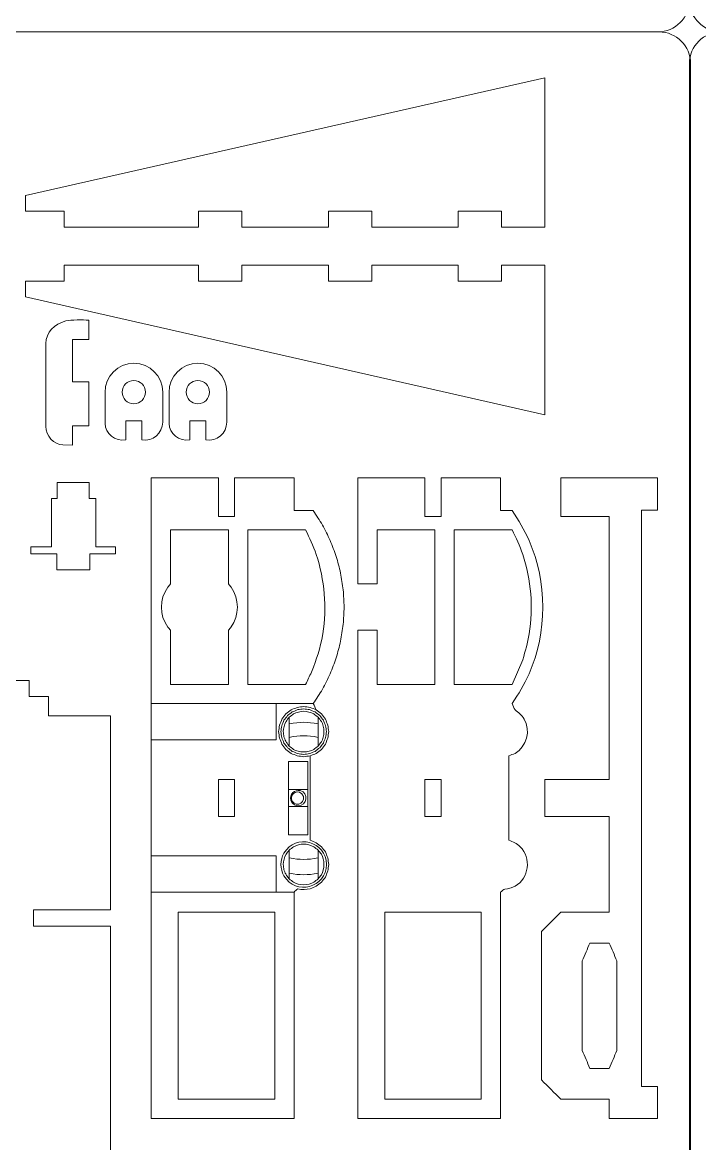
# Model space of a CAD drawing. Header units: centimetres. Extents: x -10 to 98, y 3 to 108.
# Drawn here: x 11.6 to 24.38, y 34.6 to 55.74 of the extents above; entities that cross this region are included whole.
import ezdxf

# ---------------------------------------------------------------- set-up
doc = ezdxf.new("R2010")
doc.units = ezdxf.units.CM
doc.header["$MEASUREMENT"] = 0
doc.layers.add('Camada 1', color=7, linetype='Continuous')

msp = doc.modelspace()

# ---------------------------------------------------------------- linework, layer by layer
at = {"layer": 'Camada 1', "color": 5, "lineweight": 9}
for points in [[(23.59712, 55.55719), (23.92438, 55.55719), (24.19213, 55.82494), (24.19213, 56.15219)], [(24.19213, 56.15219), (24.19213, 55.82494), (24.45988, 55.55719), (24.78712, 55.55719)], [(23.59712, 55.55719), (23.59712, 55.55719), (-9.72288, 55.55719), (-9.72288, 55.55719)], [(-9.70235, 55.55719), (-9.70235, 55.55719), (23.61764, 55.55719), (23.61764, 55.55719)], [(24.21265, 54.96219), (24.21265, 55.28944), (23.9449, 55.55719), (23.61764, 55.55719)], [(24.78712, 55.55719), (24.45988, 55.55719), (24.19213, 55.28944), (24.19213, 54.96219)], [(24.19213, 3.79219), (24.19213, 3.79219), (24.19213, 54.96219), (24.19213, 54.96219)], [(24.21265, 54.96219), (24.21265, 54.96219), (24.21265, 3.79219), (24.21265, 3.79219)]]:
    msp.add_open_spline(points, degree=3, dxfattribs=at)
at = {"layer": 'Camada 1', "color": 3, "lineweight": 9}
for points in [[(21.46118, 54.69331), (21.46118, 54.69331), (11.66305, 52.47164), (11.66305, 52.47164)], [(21.46118, 51.87337), (21.46118, 51.87337), (21.46118, 54.69331), (21.46118, 54.69331)], [(11.66305, 52.47164), (11.66305, 52.47164), (11.66305, 52.17679), (11.66305, 52.17679)], [(11.66305, 52.17679), (11.66305, 52.17679), (12.39175, 52.17627), (12.39175, 52.17627)], [(12.39175, 52.17627), (12.39175, 52.17627), (12.39175, 51.87284), (12.39175, 51.87284)], [(14.92909, 51.87337), (14.92909, 51.87337), (14.92909, 52.17679), (14.92909, 52.17679)], [(14.92909, 52.17679), (14.92909, 52.17679), (15.74562, 52.17679), (15.74562, 52.17679)], [(15.74562, 52.17679), (15.74562, 52.17679), (15.74562, 51.87337), (15.74562, 51.87337)], [(17.37862, 51.87337), (17.37862, 51.87337), (17.37862, 52.17679), (17.37862, 52.17679)], [(17.37862, 52.17679), (17.37862, 52.17679), (18.19513, 52.17679), (18.19513, 52.17679)], [(18.19513, 52.17679), (18.19513, 52.17679), (18.19513, 51.87337), (18.19513, 51.87337)], [(19.82815, 51.87337), (19.82815, 51.87337), (19.82815, 52.17679), (19.82815, 52.17679)], [(19.82815, 52.17679), (19.82815, 52.17679), (20.64466, 52.17679), (20.64466, 52.17679)], [(20.64466, 52.17679), (20.64466, 52.17679), (20.64466, 51.87337), (20.64466, 51.87337)], [(12.39175, 51.87284), (12.39175, 51.87284), (12.47956, 51.87337), (12.47956, 51.87337)], [(12.47956, 51.87337), (12.47956, 51.87337), (14.92909, 51.87337), (14.92909, 51.87337)], [(15.74562, 51.87337), (15.74562, 51.87337), (17.37862, 51.87337), (17.37862, 51.87337)], [(18.19513, 51.87337), (18.19513, 51.87337), (19.82815, 51.87337), (19.82815, 51.87337)], [(20.64466, 51.87337), (20.64466, 51.87337), (21.46118, 51.87337), (21.46118, 51.87337)], [(12.39175, 50.85646), (12.39175, 50.85646), (12.39175, 51.15989), (12.39175, 51.15989)], [(12.39175, 51.15989), (12.39175, 51.15989), (12.47956, 51.15937), (12.47956, 51.15937)], [(12.47956, 51.15937), (12.47956, 51.15937), (14.92909, 51.15937), (14.92909, 51.15937)], [(14.92909, 51.15937), (14.92909, 51.15937), (14.92909, 50.85594), (14.92909, 50.85594)], [(15.74562, 50.85594), (15.74562, 50.85594), (15.74562, 51.15937), (15.74562, 51.15937)], [(15.74562, 51.15937), (15.74562, 51.15937), (17.37862, 51.15937), (17.37862, 51.15937)], [(17.37862, 51.15937), (17.37862, 51.15937), (17.37862, 50.85594), (17.37862, 50.85594)], [(18.19513, 50.85594), (18.19513, 50.85594), (18.19513, 51.15937), (18.19513, 51.15937)], [(18.19513, 51.15937), (18.19513, 51.15937), (19.82815, 51.15937), (19.82815, 51.15937)], [(19.82815, 51.15937), (19.82815, 51.15937), (19.82815, 50.85594), (19.82815, 50.85594)], [(20.64466, 50.85594), (20.64466, 50.85594), (20.64466, 51.15937), (20.64466, 51.15937)], [(20.64466, 51.15937), (20.64466, 51.15937), (21.46118, 51.15937), (21.46118, 51.15937)], [(21.46118, 51.15937), (21.46118, 51.15937), (21.46118, 48.33942), (21.46118, 48.33942)], [(11.66305, 50.85594), (11.66305, 50.85594), (12.39175, 50.85646), (12.39175, 50.85646)], [(11.66305, 50.56109), (11.66305, 50.56109), (11.66305, 50.85594), (11.66305, 50.85594)], [(14.92909, 50.85594), (14.92909, 50.85594), (15.74562, 50.85594), (15.74562, 50.85594)], [(17.37862, 50.85594), (17.37862, 50.85594), (18.19513, 50.85594), (18.19513, 50.85594)], [(19.82815, 50.85594), (19.82815, 50.85594), (20.64466, 50.85594), (20.64466, 50.85594)], [(21.46118, 48.33942), (21.46118, 48.33942), (11.66305, 50.56109), (11.66305, 50.56109)], [(12.42013, 50.10613), (12.20732, 50.04913), (12.04664, 49.89173), (12.04667, 49.68029)], [(12.85549, 50.12351), (12.74586, 50.12351), (12.52405, 50.13398), (12.42013, 50.10613)], [(12.85549, 49.7594), (12.85549, 49.7594), (12.85549, 50.12351), (12.85549, 50.12351)], [(12.04667, 49.68029), (12.04667, 49.68029), (12.04693, 48.1181), (12.04693, 48.1181)], [(12.55206, 48.95837), (12.55206, 48.95837), (12.55206, 49.7594), (12.55206, 49.7594)], [(12.55206, 49.7594), (12.55206, 49.7594), (12.85549, 49.7594), (12.85549, 49.7594)], [(13.70772, 49.30945), (13.40462, 49.30945), (13.15983, 49.06231), (13.16312, 48.75821)], [(14.25235, 48.76486), (14.25235, 49.06562), (14.00851, 49.30945), (13.70772, 49.30945)], [(14.91599, 49.30945), (14.61288, 49.30945), (14.3681, 49.06231), (14.37138, 48.75821)], [(15.46062, 48.76486), (15.46062, 49.06562), (15.21677, 49.30945), (14.91599, 49.30945)], [(12.85549, 48.95837), (12.85549, 48.95837), (12.55206, 48.95837), (12.55206, 48.95837)], [(12.85549, 48.12821), (12.85549, 48.12821), (12.85549, 48.95837), (12.85549, 48.95837)], [(13.16312, 48.75821), (13.16312, 48.75821), (13.16393, 48.17065), (13.16393, 48.17065)], [(14.25072, 48.19862), (14.25072, 48.19862), (14.25235, 48.76486), (14.25235, 48.76486)], [(14.37138, 48.75821), (14.37138, 48.75821), (14.37219, 48.17065), (14.37219, 48.17065)], [(15.45899, 48.19862), (15.45899, 48.19862), (15.46062, 48.76486), (15.46062, 48.76486)], [(13.55441, 47.8628), (13.55441, 47.8628), (13.55441, 48.22245), (13.55441, 48.22245)], [(13.55441, 48.22245), (13.55441, 48.22245), (13.85783, 48.22245), (13.85783, 48.22245)], [(13.85783, 48.22245), (13.85783, 48.22245), (13.85783, 47.86307), (13.85783, 47.86307)], [(14.76268, 47.8628), (14.76268, 47.8628), (14.76268, 48.22245), (14.76268, 48.22245)], [(14.76268, 48.22245), (14.76268, 48.22245), (15.06609, 48.22245), (15.06609, 48.22245)], [(15.06609, 48.22245), (15.06609, 48.22245), (15.06609, 47.86307), (15.06609, 47.86307)], [(12.04693, 48.1181), (12.04697, 47.94828), (12.1956, 47.77151), (12.3654, 47.76799)], [(12.55206, 47.76411), (12.55206, 47.76411), (12.55206, 48.12821), (12.55206, 48.12821)], [(12.55206, 48.12821), (12.55206, 48.12821), (12.85549, 48.12821), (12.85549, 48.12821)], [(13.16393, 48.17065), (13.17048, 47.98769), (13.35148, 47.82944), (13.55441, 47.8628)], [(13.85783, 47.86307), (14.06307, 47.82835), (14.25184, 47.98556), (14.25072, 48.19862)], [(14.37219, 48.17065), (14.37875, 47.98769), (14.55975, 47.82944), (14.76268, 47.8628)], [(15.06609, 47.86307), (15.27133, 47.82835), (15.4601, 47.98556), (15.45899, 48.19862)], [(12.3654, 47.76799), (12.3654, 47.76799), (12.55206, 47.76411), (12.55206, 47.76411)], [(14.03544, 35.06665), (14.03544, 35.06665), (14.03544, 47.14734), (14.03544, 47.14734)], [(15.30364, 47.14734), (14.88091, 47.14734), (14.45817, 47.14734), (14.03544, 47.14734)], [(15.30364, 47.14734), (15.30364, 46.90463), (15.30364, 46.6619), (15.30364, 46.41919)], [(15.60703, 46.41919), (15.60703, 46.6619), (15.60703, 46.90463), (15.60703, 47.14734)], [(16.72961, 47.14734), (16.35541, 47.14734), (15.98122, 47.14734), (15.60703, 47.14734)], [(16.72961, 46.53109), (16.72961, 46.7365), (16.72961, 46.94192), (16.72961, 47.14734)], [(17.93277, 45.14759), (17.93277, 45.81417), (17.93277, 46.48076), (17.93277, 47.14734)], [(19.20096, 47.14734), (18.77823, 47.14734), (18.35549, 47.14734), (17.93277, 47.14734)], [(19.20096, 47.14734), (19.20096, 46.90463), (19.20096, 46.6619), (19.20096, 46.41919)], [(19.50435, 46.41919), (19.50435, 46.6619), (19.50435, 46.90463), (19.50435, 47.14734)], [(20.62692, 47.14734), (20.25275, 47.14734), (19.87854, 47.14734), (19.50435, 47.14734)], [(20.62692, 47.14734), (20.62692, 46.94192), (20.62692, 46.7365), (20.62692, 46.53109)], [(23.58902, 47.14734), (22.98111, 47.14734), (22.37317, 47.14734), (21.76525, 47.14734)], [(21.76525, 47.14734), (21.76525, 46.90463), (21.76525, 46.6619), (21.76525, 46.41919)], [(23.58902, 47.14734), (23.58902, 46.94508), (23.58902, 46.74281), (23.58902, 46.54055)], [(12.25932, 46.75959), (12.25932, 46.75959), (12.25932, 47.06303), (12.25932, 47.06303)], [(12.25932, 47.06303), (12.25932, 47.06303), (12.86622, 47.06303), (12.86622, 47.06303)], [(12.86622, 47.06303), (12.86622, 47.06303), (12.86622, 46.75959), (12.86622, 46.75959)], [(12.15182, 45.84926), (12.15182, 45.84926), (12.15182, 46.75959), (12.15182, 46.75959)], [(12.15182, 46.75959), (12.15182, 46.75959), (12.25932, 46.75959), (12.25932, 46.75959)], [(12.86622, 46.75959), (12.86622, 46.75959), (12.99196, 46.75953), (12.99196, 46.75953)], [(12.99196, 46.75953), (12.99196, 46.75953), (12.99236, 45.84921), (12.99236, 45.84921)], [(16.72961, 46.53109), (16.85096, 46.53109), (16.97232, 46.53109), (17.09368, 46.53109)], [(17.09368, 46.53109), (17.15168, 46.44016), (17.20968, 46.34922), (17.26768, 46.25829)], [(20.62692, 46.53109), (20.69973, 46.53109), (20.77256, 46.53109), (20.84537, 46.53109)], [(21.16433, 45.96901), (21.07139, 46.18117), (20.96697, 46.34044), (20.84537, 46.53109)], [(23.28563, 35.67344), (23.28563, 39.29582), (23.28563, 42.91818), (23.28563, 46.54055)], [(23.58902, 46.54055), (23.48789, 46.54055), (23.38677, 46.54055), (23.28563, 46.54055)], [(15.30364, 46.41919), (15.40477, 46.41919), (15.50589, 46.41919), (15.60703, 46.41919)], [(19.20096, 46.41919), (19.3021, 46.41919), (19.40322, 46.41919), (19.50435, 46.41919)], [(21.76525, 46.41919), (22.06864, 46.41919), (22.37204, 46.41919), (22.67543, 46.41919)], [(22.67543, 46.41919), (22.67543, 44.76717), (22.67543, 43.11516), (22.67543, 41.46314)], [(15.49175, 46.16701), (15.12767, 46.16701), (14.76358, 46.16701), (14.39952, 46.16701)], [(14.39952, 45.14759), (14.39952, 45.4874), (14.39952, 45.8272), (14.39952, 46.16701)], [(15.49175, 46.16701), (15.49175, 45.8272), (15.49175, 45.4874), (15.49175, 45.14759)], [(15.85581, 43.25439), (15.85581, 44.22526), (15.85581, 45.19613), (15.85581, 46.16701)], [(16.94804, 46.16701), (16.58396, 46.16701), (16.21989, 46.16701), (15.85581, 46.16701)], [(17.1485, 45.70364), (17.09094, 45.87358), (17.02461, 46.00814), (16.94804, 46.16701)], [(17.41264, 45.96901), (17.36432, 46.06544), (17.316, 46.16187), (17.26768, 46.25829)], [(19.38908, 46.16701), (19.02499, 46.16701), (18.66092, 46.16701), (18.29684, 46.16701)], [(18.29684, 46.16701), (18.29684, 45.8272), (18.29684, 45.4874), (18.29684, 45.14759)], [(19.38908, 46.16701), (19.38908, 45.19613), (19.38908, 44.22526), (19.38908, 43.25439)], [(19.75314, 43.25439), (19.75314, 44.22526), (19.75314, 45.19613), (19.75314, 46.16701)], [(20.84537, 46.16701), (20.4813, 46.16701), (20.11722, 46.16701), (19.75314, 46.16701)], [(21.04582, 45.70364), (20.98828, 45.87348), (20.92192, 46.00819), (20.84537, 46.16701)], [(17.41264, 45.96901), (17.45076, 45.86813), (17.4889, 45.76724), (17.52701, 45.66635)], [(21.16433, 43.45237), (21.51099, 44.24362), (21.51098, 45.17776), (21.16433, 45.96901)], [(11.76539, 45.71575), (11.76539, 45.71575), (11.76539, 45.84926), (11.76539, 45.84926)], [(11.76539, 45.84926), (11.76539, 45.84926), (12.15182, 45.84926), (12.15182, 45.84926)], [(12.2509, 45.71575), (12.2509, 45.71575), (11.76539, 45.71575), (11.76539, 45.71575)], [(12.2509, 45.41231), (12.2509, 45.41231), (12.2509, 45.71575), (12.2509, 45.71575)], [(13.36016, 45.71575), (13.36016, 45.71575), (12.87465, 45.71575), (12.87465, 45.71575)], [(12.87465, 45.71575), (12.87465, 45.71575), (12.87465, 45.41231), (12.87465, 45.41231)], [(12.99236, 45.84921), (12.99236, 45.84921), (13.36016, 45.84926), (13.36016, 45.84926)], [(13.36016, 45.84926), (13.36016, 45.84926), (13.36016, 45.71575), (13.36016, 45.71575)], [(17.27094, 44.20753), (17.35159, 44.69683), (17.3076, 45.23396), (17.1485, 45.70364)], [(17.6096, 45.35351), (17.58209, 45.45779), (17.55455, 45.56207), (17.52701, 45.66635)], [(21.16826, 44.20753), (21.24887, 44.69681), (21.20494, 45.234), (21.04582, 45.70364)], [(12.87465, 45.41231), (12.87465, 45.41231), (12.2509, 45.41231), (12.2509, 45.41231)], [(17.6096, 45.35351), (17.62624, 45.24696), (17.64289, 45.14038), (17.65951, 45.03383)], [(14.34794, 45.08606), (14.18527, 44.86483), (14.18527, 44.55657), (14.34794, 44.33535)], [(14.39952, 45.14759), (14.38232, 45.12708), (14.36513, 45.10656), (14.34794, 45.08606)], [(15.54175, 45.08537), (15.52508, 45.10611), (15.50842, 45.12685), (15.49175, 45.14759)], [(15.54175, 44.33604), (15.69898, 44.5584), (15.699, 44.86299), (15.54175, 45.08537)], [(17.67621, 44.7107), (17.67065, 44.8184), (17.66507, 44.92612), (17.65951, 45.03383)], [(18.29684, 45.14759), (18.17548, 45.14759), (18.05413, 45.14759), (17.93277, 45.14759)], [(17.67621, 44.7107), (17.67065, 44.60299), (17.66507, 44.49528), (17.65951, 44.38756)], [(14.34794, 44.33535), (14.36513, 44.31483), (14.38232, 44.29432), (14.39952, 44.2738)], [(14.39952, 43.25439), (14.39952, 43.5942), (14.39952, 43.934), (14.39952, 44.2738)], [(15.49175, 44.2738), (15.50842, 44.29454), (15.52508, 44.3153), (15.54175, 44.33604)], [(15.49175, 44.2738), (15.49175, 43.934), (15.49175, 43.5942), (15.49175, 43.25439)], [(17.05774, 43.48197), (17.15857, 43.74392), (17.2221, 43.91122), (17.27094, 44.20753)], [(17.65951, 44.38756), (17.64289, 44.28101), (17.62624, 44.17445), (17.6096, 44.06788)], [(17.93277, 35.06665), (17.93277, 38.13571), (17.93277, 41.20475), (17.93277, 44.2738)], [(18.29684, 44.2738), (18.17548, 44.2738), (18.05413, 44.2738), (17.93277, 44.2738)], [(18.29684, 44.2738), (18.29684, 43.934), (18.29684, 43.5942), (18.29684, 43.25439)], [(21.04582, 43.71775), (21.09548, 43.88679), (21.13914, 44.03071), (21.16826, 44.20753)], [(17.52701, 43.75504), (17.55455, 43.85932), (17.58209, 43.96361), (17.6096, 44.06788)], [(17.52701, 43.75504), (17.4889, 43.65415), (17.45076, 43.55325), (17.41264, 43.45237)], [(21.04582, 43.71775), (21.04582, 43.71775), (20.84537, 43.25439), (20.84537, 43.25439)], [(16.94804, 43.25439), (16.98461, 43.33025), (17.02118, 43.40611), (17.05774, 43.48197)], [(17.41264, 43.45237), (17.36432, 43.35595), (17.316, 43.25954), (17.26768, 43.16311)], [(20.84537, 42.89032), (20.96696, 43.08092), (21.07142, 43.24028), (21.16433, 43.45237)], [(11.73163, 43.3282), (11.73163, 43.3282), (11.28536, 43.3282), (11.28536, 43.3282)], [(11.73163, 43.02474), (11.73163, 43.02474), (11.73163, 43.3282), (11.73163, 43.3282)], [(14.39952, 43.25439), (14.76358, 43.25439), (15.12767, 43.25439), (15.49175, 43.25439)], [(16.94804, 43.25439), (16.58396, 43.25439), (16.21989, 43.25439), (15.85581, 43.25439)], [(17.26768, 43.16311), (17.20968, 43.07219), (17.15168, 42.98125), (17.09368, 42.89032)], [(18.29684, 43.25439), (18.66092, 43.25439), (19.02499, 43.25439), (19.38908, 43.25439)], [(20.84537, 43.25439), (20.4813, 43.25439), (20.11722, 43.25439), (19.75314, 43.25439)], [(12.09578, 43.02474), (12.09578, 43.02474), (11.73163, 43.02474), (11.73163, 43.02474)], [(12.09578, 42.66059), (12.09578, 42.66059), (12.09578, 43.02474), (12.09578, 43.02474)], [(17.1483, 42.77263), (17.13009, 42.81186), (17.11188, 42.85108), (17.09368, 42.89032)], [(17.1483, 42.77263), (17.18096, 42.74755), (17.21364, 42.72248), (17.24631, 42.69741)], [(20.89997, 42.77263), (20.88178, 42.81186), (20.86357, 42.85108), (20.84537, 42.89032)], [(21.07321, 42.59939), (21.02751, 42.67852), (20.96465, 42.72303), (20.89997, 42.77263)], [(13.26917, 42.66059), (13.26917, 42.66059), (12.09578, 42.66059), (12.09578, 42.66059)], [(13.26917, 39.00118), (13.26917, 39.00118), (13.26917, 42.66059), (13.26917, 42.66059)], [(17.24631, 42.69741), (17.27138, 42.66473), (17.29645, 42.63205), (17.32153, 42.59939)], [(17.3688, 42.48524), (17.35305, 42.52329), (17.33729, 42.56134), (17.32153, 42.59939)], [(20.89997, 41.95285), (21.12021, 42.07996), (21.2004, 42.37919), (21.07321, 42.59939)], [(17.3688, 42.48524), (17.37418, 42.4444), (17.37956, 42.40357), (17.38494, 42.36274)], [(17.3688, 42.24024), (17.37418, 42.28107), (17.37956, 42.3219), (17.38494, 42.36274)], [(17.32153, 42.12609), (17.29645, 42.09341), (17.27138, 42.06074), (17.24631, 42.02806)], [(17.32153, 42.12609), (17.33729, 42.16413), (17.35305, 42.20219), (17.3688, 42.24024)], [(17.1483, 41.95285), (17.11024, 41.93709), (17.07218, 41.92132), (17.03414, 41.90556)], [(17.03414, 40.31506), (17.03414, 40.84523), (17.03414, 41.3754), (17.03414, 41.90556)], [(17.24631, 42.02806), (17.21364, 42.00298), (17.18096, 41.97792), (17.1483, 41.95285)], [(20.89997, 41.95285), (20.86193, 41.93709), (20.82387, 41.92132), (20.78583, 41.90556)], [(20.78583, 41.90556), (20.78583, 41.3754), (20.78583, 40.84523), (20.78583, 40.31506)], [(22.67543, 41.46314), (22.2709, 41.46314), (21.86639, 41.46314), (21.46185, 41.46314)], [(21.46185, 41.46314), (21.46185, 41.23012), (21.46185, 40.99712), (21.46185, 40.76411)], [(22.67543, 40.76411), (22.2709, 40.76411), (21.86639, 40.76411), (21.46185, 40.76411)], [(22.67543, 40.76411), (22.67543, 40.16268), (22.67543, 39.56126), (22.67543, 38.95983)], [(17.03414, 40.31506), (17.07218, 40.29931), (17.11024, 40.28354), (17.1483, 40.26778)], [(17.24631, 40.19256), (17.21364, 40.21765), (17.18096, 40.24271), (17.1483, 40.26778)], [(17.32153, 40.09454), (17.29645, 40.12722), (17.27138, 40.15989), (17.24631, 40.19256)], [(20.99801, 40.19256), (20.93344, 40.25715), (20.86106, 40.28391), (20.78583, 40.31506)], [(20.89997, 39.448), (21.16396, 39.60037), (21.21348, 39.97704), (20.99801, 40.19256)], [(17.3688, 39.98039), (17.35305, 40.01844), (17.33729, 40.0565), (17.32153, 40.09454)], [(17.38494, 39.85789), (17.37956, 39.89873), (17.37418, 39.93956), (17.3688, 39.98039)], [(17.38494, 39.85789), (17.37956, 39.81706), (17.37418, 39.77623), (17.3688, 39.73539)], [(17.32153, 39.62124), (17.29645, 39.58857), (17.27138, 39.55589), (17.24631, 39.52321)], [(17.32153, 39.62124), (17.33729, 39.65929), (17.35305, 39.69735), (17.3688, 39.73539)], [(16.72961, 39.33694), (16.75387, 39.35761), (16.77815, 39.37829), (16.80241, 39.39898)], [(16.72961, 35.06665), (16.72961, 36.49008), (16.72961, 37.91351), (16.72961, 39.33694)], [(16.80241, 39.39898), (16.87128, 39.38053), (16.96915, 39.3833), (17.03414, 39.40071)], [(17.1483, 39.448), (17.11024, 39.43225), (17.07218, 39.41647), (17.03414, 39.40071)], [(17.24631, 39.52321), (17.21364, 39.49814), (17.18096, 39.47308), (17.1483, 39.448)], [(20.68643, 39.38764), (20.6666, 39.37074), (20.64675, 39.35384), (20.62692, 39.33694)], [(20.62692, 39.33694), (20.62692, 37.91351), (20.62692, 36.49008), (20.62692, 35.06665)], [(20.68643, 39.38764), (20.68758, 39.38815), (20.80608, 39.39381), (20.89997, 39.448)], [(11.81017, 38.69772), (11.81017, 38.69772), (11.81017, 39.00118), (11.81017, 39.00118)], [(11.81017, 39.00118), (11.81017, 39.00118), (13.26917, 39.00118), (13.26917, 39.00118)], [(14.54515, 38.95983), (14.54515, 37.78346), (14.54515, 36.60709), (14.54515, 35.43073)], [(16.36553, 38.95983), (15.75873, 38.95983), (15.15194, 38.95983), (14.54515, 38.95983)], [(16.36553, 35.43073), (16.36553, 36.60709), (16.36553, 37.78346), (16.36553, 38.95983)], [(18.44247, 38.95983), (18.44247, 37.78346), (18.44247, 36.60709), (18.44247, 35.43073)], [(20.26284, 38.95983), (19.65606, 38.95983), (19.04926, 38.95983), (18.44247, 38.95983)], [(20.26284, 38.95983), (20.26284, 37.78346), (20.26284, 36.60709), (20.26284, 35.43073)], [(21.40117, 38.59575), (21.52254, 38.71711), (21.64389, 38.83846), (21.76525, 38.95983)], [(22.67543, 38.95983), (22.37204, 38.95983), (22.06864, 38.95983), (21.76525, 38.95983)], [(13.26917, 38.69772), (13.26917, 38.69772), (11.81017, 38.69772), (11.81017, 38.69772)], [(13.26917, 33.2235), (13.26917, 33.2235), (13.26917, 38.69772), (13.26917, 38.69772)], [(21.40117, 35.7948), (21.40117, 36.72845), (21.40117, 37.6621), (21.40117, 38.59575)], [(22.16742, 38.03958), (22.21597, 38.15215), (22.26451, 38.26473), (22.31305, 38.3773)], [(22.31305, 38.3773), (22.43441, 38.3773), (22.55576, 38.3773), (22.67713, 38.3773)], [(22.67713, 38.3773), (22.72567, 38.26473), (22.77421, 38.15215), (22.82278, 38.03958)], [(22.16742, 38.03958), (22.16742, 37.47671), (22.16742, 36.91385), (22.16742, 36.35097)], [(22.82278, 38.03958), (22.82278, 37.47671), (22.82278, 36.91385), (22.82278, 36.35097)], [(22.31305, 36.01325), (22.26451, 36.12582), (22.21597, 36.23841), (22.16742, 36.35097)], [(22.82278, 36.35097), (22.77421, 36.23841), (22.72567, 36.12582), (22.67713, 36.01325)], [(22.67713, 36.01325), (22.55576, 36.01325), (22.43441, 36.01325), (22.31305, 36.01325)], [(21.76525, 35.43073), (21.64389, 35.55209), (21.52254, 35.67344), (21.40117, 35.7948)], [(23.58902, 35.67344), (23.48789, 35.67344), (23.38677, 35.67344), (23.28563, 35.67344)], [(23.58902, 35.06665), (23.58902, 35.26891), (23.58902, 35.47118), (23.58902, 35.67344)], [(14.54515, 35.43073), (15.15194, 35.43073), (15.75873, 35.43073), (16.36553, 35.43073)], [(18.44247, 35.43073), (19.04926, 35.43073), (19.65606, 35.43073), (20.26284, 35.43073)], [(21.76525, 35.43073), (22.06864, 35.43073), (22.37204, 35.43073), (22.67543, 35.43073)], [(22.67543, 35.43073), (22.67543, 35.30937), (22.67543, 35.18801), (22.67543, 35.06665)], [(16.72961, 35.06665), (15.83155, 35.06665), (14.93349, 35.06665), (14.03544, 35.06665)], [(20.62692, 35.06665), (19.72886, 35.06665), (18.83081, 35.06665), (17.93277, 35.06665)], [(22.67543, 35.06665), (22.97996, 35.06665), (23.2845, 35.06665), (23.58902, 35.06665)]]:
    msp.add_open_spline(points, degree=3, dxfattribs=at)
at = {"layer": 'Camada 1', "lineweight": 9}
for points in [[(13.70612, 48.98422), (13.58496, 48.98422), (13.48674, 48.886), (13.48674, 48.76486)], [(13.92549, 48.76486), (13.92549, 48.886), (13.82727, 48.98422), (13.70612, 48.98422)], [(14.91438, 48.98422), (14.79323, 48.98422), (14.69501, 48.886), (14.69501, 48.76486)], [(15.13376, 48.76486), (15.13376, 48.886), (15.03554, 48.98422), (14.91438, 48.98422)], [(13.48674, 48.76486), (13.48674, 48.64369), (13.58496, 48.54547), (13.70612, 48.54547)], [(13.70612, 48.54547), (13.82727, 48.54547), (13.92549, 48.64369), (13.92549, 48.76486)], [(14.69501, 48.76486), (14.69501, 48.64369), (14.79323, 48.54547), (14.91438, 48.54547)], [(14.91438, 48.54547), (15.03554, 48.54547), (15.13376, 48.64369), (15.13376, 48.76486)], [(15.30364, 40.76411), (15.30364, 40.99712), (15.30364, 41.23012), (15.30364, 41.46314)], [(15.60703, 41.46314), (15.50589, 41.46314), (15.40477, 41.46314), (15.30364, 41.46314)], [(15.60703, 41.46314), (15.60703, 41.23012), (15.60703, 40.99712), (15.60703, 40.76411)], [(19.20099, 40.76411), (19.20099, 40.99712), (19.20099, 41.23012), (19.20099, 41.46314)], [(19.50437, 41.46314), (19.40323, 41.46314), (19.3021, 41.46314), (19.20099, 41.46314)], [(19.50437, 41.46314), (19.50437, 41.23012), (19.50437, 40.99712), (19.50437, 40.76411)], [(15.60703, 40.76411), (15.50589, 40.76411), (15.40477, 40.76411), (15.30364, 40.76411)], [(19.50437, 40.76411), (19.40323, 40.76411), (19.3021, 40.76411), (19.20099, 40.76411)]]:
    msp.add_open_spline(points, degree=3, dxfattribs=at)
at = {"layer": 'Camada 1', "color": 1, "lineweight": 9}
for points in [[(14.03544, 42.89032), (14.82184, 42.89032), (15.60825, 42.89032), (16.39465, 42.89032)], [(16.39465, 42.89032), (16.62766, 42.89032), (16.86066, 42.89032), (17.09368, 42.89032)], [(16.39465, 42.20587), (16.39465, 42.43401), (16.39465, 42.66216), (16.39465, 42.89032)], [(16.67499, 42.77263), (16.64231, 42.74755), (16.60964, 42.72248), (16.57697, 42.69741)], [(16.69703, 42.73446), (16.66738, 42.71172), (16.63776, 42.68899), (16.60813, 42.66625)], [(16.67499, 42.77263), (16.71304, 42.78838), (16.7511, 42.80414), (16.78914, 42.81991)], [(16.80054, 42.77734), (16.76603, 42.76305), (16.73154, 42.74876), (16.69703, 42.73446)], [(16.91164, 42.74791), (16.85649, 42.74791), (16.76676, 42.72369), (16.71905, 42.6963)], [(16.91164, 42.83604), (16.87081, 42.83066), (16.82998, 42.82528), (16.78914, 42.81991)], [(16.80054, 42.77734), (16.83758, 42.78221), (16.87461, 42.7871), (16.91164, 42.79196)], [(16.91164, 42.83604), (16.95247, 42.83066), (16.99331, 42.82528), (17.03414, 42.81991)], [(16.91164, 42.79196), (16.94867, 42.7871), (16.98571, 42.78221), (17.02274, 42.77734)], [(17.10422, 42.6963), (17.05488, 42.72478), (16.96861, 42.74791), (16.91164, 42.74791)], [(17.12625, 42.73446), (17.09175, 42.74876), (17.05726, 42.76305), (17.02274, 42.77734)], [(17.03414, 42.81991), (17.07218, 42.80414), (17.11024, 42.78838), (17.1483, 42.77263)], [(17.21515, 42.66625), (17.18553, 42.68899), (17.15589, 42.71172), (17.12625, 42.73446)], [(16.50176, 42.59939), (16.48599, 42.56134), (16.47024, 42.52329), (16.45447, 42.48524)], [(16.53992, 42.57735), (16.52562, 42.54284), (16.51133, 42.50834), (16.49703, 42.47383)], [(16.50176, 42.59939), (16.52683, 42.63205), (16.55189, 42.66473), (16.57697, 42.69741)], [(16.57807, 42.55532), (16.54958, 42.50596), (16.52647, 42.41972), (16.52647, 42.36274)], [(16.60813, 42.66625), (16.58539, 42.63662), (16.56266, 42.60698), (16.53992, 42.57735)], [(16.57807, 42.55532), (16.59848, 42.58191), (16.61889, 42.6085), (16.63929, 42.63509)], [(16.71905, 42.6963), (16.69246, 42.67589), (16.66588, 42.65549), (16.63929, 42.63509)], [(16.63929, 42.09039), (16.63929, 42.09039), (16.63929, 42.63509), (16.63929, 42.63509)], [(17.184, 42.50965), (16.98662, 42.54869), (16.83666, 42.54869), (16.63929, 42.50965)], [(17.184, 42.63509), (17.1574, 42.65549), (17.13083, 42.67589), (17.10422, 42.6963)], [(17.2452, 42.55532), (17.22479, 42.58191), (17.20441, 42.6085), (17.184, 42.63509)], [(17.184, 42.50965), (17.184, 42.55145), (17.184, 42.59328), (17.184, 42.63509)], [(17.184, 42.50965), (17.184, 42.50965), (17.184, 42.09039), (17.184, 42.09039)], [(17.28336, 42.57735), (17.26062, 42.60698), (17.23789, 42.63662), (17.21515, 42.66625)], [(17.2452, 42.17014), (17.31103, 42.26867), (17.31105, 42.4568), (17.2452, 42.55532)], [(17.32625, 42.47383), (17.31195, 42.50834), (17.29767, 42.54284), (17.28336, 42.57735)], [(16.43834, 42.36274), (16.44372, 42.40357), (16.44909, 42.4444), (16.45447, 42.48524)], [(16.43834, 42.36274), (16.44372, 42.3219), (16.44909, 42.28107), (16.45447, 42.24024)], [(16.48241, 42.36274), (16.48729, 42.39978), (16.49216, 42.4368), (16.49703, 42.47383)], [(16.48241, 42.36274), (16.48729, 42.3257), (16.49216, 42.28868), (16.49703, 42.25164)], [(16.52647, 42.36274), (16.53085, 42.32951), (16.53523, 42.29627), (16.5396, 42.26304)], [(17.184, 42.25538), (16.98666, 42.29444), (16.83664, 42.29444), (16.63929, 42.25538)], [(17.34088, 42.36274), (17.33601, 42.39978), (17.33112, 42.4368), (17.32625, 42.47383)], [(17.32625, 42.25164), (17.33112, 42.28868), (17.33601, 42.3257), (17.34088, 42.36274)], [(16.39465, 42.20587), (15.60825, 42.20587), (14.82184, 42.20587), (14.03544, 42.20587)], [(16.45447, 42.24024), (16.47024, 42.20219), (16.48599, 42.16413), (16.50176, 42.12609)], [(16.49703, 42.25164), (16.51133, 42.21713), (16.52562, 42.18262), (16.53992, 42.14811)], [(16.57697, 42.02806), (16.55189, 42.06074), (16.52683, 42.09341), (16.50176, 42.12609)], [(16.5396, 42.26304), (16.58697, 42.14859), (16.56391, 42.18861), (16.63929, 42.09039)], [(16.53992, 42.14811), (16.56266, 42.11848), (16.58539, 42.08885), (16.60813, 42.05922)], [(16.63929, 42.09039), (16.66588, 42.06998), (16.69246, 42.04957), (16.71905, 42.02917)], [(17.10422, 42.02917), (17.13083, 42.04957), (17.1574, 42.06998), (17.184, 42.09039)], [(17.184, 42.09039), (17.20441, 42.11697), (17.22479, 42.14356), (17.2452, 42.17014)], [(17.21515, 42.05922), (17.23789, 42.08885), (17.26062, 42.11848), (17.28336, 42.14811)], [(17.28336, 42.14811), (17.29767, 42.18262), (17.31195, 42.21713), (17.32625, 42.25164)], [(16.57697, 42.02806), (16.60964, 42.00298), (16.64231, 41.97792), (16.67499, 41.95285)], [(16.60813, 42.05922), (16.63776, 42.03648), (16.66738, 42.01375), (16.69703, 41.99101)], [(16.78914, 41.90556), (16.7511, 41.92132), (16.71304, 41.93709), (16.67499, 41.95285)], [(16.80054, 41.94812), (16.76603, 41.96243), (16.73154, 41.97672), (16.69703, 41.99101)], [(16.71905, 42.02917), (16.81756, 41.96333), (17.00571, 41.96334), (17.10422, 42.02917)], [(16.78914, 41.90556), (16.82998, 41.90018), (16.87081, 41.89481), (16.91164, 41.88943)], [(16.91164, 41.93351), (16.87461, 41.93838), (16.83758, 41.94326), (16.80054, 41.94812)], [(17.02274, 41.94812), (16.98571, 41.94326), (16.94867, 41.93838), (16.91164, 41.93351)], [(16.91164, 41.88943), (16.95247, 41.89481), (16.99331, 41.90018), (17.03414, 41.90556)], [(17.12625, 41.99101), (17.09175, 41.97672), (17.05726, 41.96243), (17.02274, 41.94812)], [(17.12625, 41.99101), (17.15589, 42.01375), (17.18553, 42.03648), (17.21515, 42.05922)], [(16.62766, 41.80187), (16.74902, 41.80187), (16.87038, 41.80187), (16.99174, 41.80187)], [(16.62766, 41.80187), (16.62766, 41.62475), (16.62766, 41.44763), (16.62766, 41.27051)], [(16.99174, 41.80187), (16.99174, 41.62475), (16.99174, 41.44763), (16.99174, 41.27051)], [(16.62766, 40.95012), (16.62766, 41.05691), (16.62766, 41.16372), (16.62766, 41.27051)], [(16.99174, 41.27051), (16.87038, 41.27051), (16.74902, 41.27051), (16.62766, 41.27051)], [(16.87752, 41.1927), (16.74979, 41.29072), (16.63768, 41.15), (16.69424, 41.05207)], [(16.84739, 41.25099), (16.7896, 41.26649), (16.74781, 41.2448), (16.70672, 41.2133)], [(16.80969, 40.96468), (16.97721, 40.96468), (17.00921, 41.2076), (16.84739, 41.25099)], [(16.99174, 41.27051), (16.99174, 41.16372), (16.99174, 41.05691), (16.99174, 40.95012)], [(16.68358, 41.18313), (16.62848, 41.08767), (16.69948, 40.96468), (16.80969, 40.96468)], [(16.68358, 41.18313), (16.69129, 41.19319), (16.69901, 41.20324), (16.70672, 41.2133)], [(16.69424, 41.05207), (16.77129, 40.91863), (16.99564, 41.03876), (16.87752, 41.1927)], [(16.62766, 40.95012), (16.62766, 40.773), (16.62766, 40.59588), (16.62766, 40.41876)], [(16.62766, 40.95012), (16.74902, 40.95012), (16.87038, 40.95012), (16.99174, 40.95012)], [(16.99174, 40.95012), (16.99174, 40.773), (16.99174, 40.59588), (16.99174, 40.41876)], [(17.34088, 39.85789), (17.34088, 40.29468), (16.75836, 40.45079), (16.53992, 40.07252)], [(16.62766, 40.41876), (16.74902, 40.41876), (16.87038, 40.41876), (16.99174, 40.41876)], [(16.71905, 40.19146), (16.69246, 40.17106), (16.66588, 40.15065), (16.63929, 40.13024)], [(16.91164, 40.24307), (16.85646, 40.24307), (16.76678, 40.21887), (16.71905, 40.19146)], [(17.10422, 40.19146), (17.05487, 40.21996), (16.96863, 40.24307), (16.91164, 40.24307)], [(17.184, 40.13024), (17.1574, 40.15065), (17.13083, 40.17106), (17.10422, 40.19146)], [(16.39465, 40.02139), (15.60825, 40.02139), (14.82184, 40.02139), (14.03544, 40.02139)], [(16.39465, 40.02139), (16.39465, 39.79325), (16.39465, 39.56509), (16.39465, 39.33694)], [(16.53992, 40.07252), (16.46325, 39.93975), (16.46329, 39.77605), (16.53992, 39.64327)], [(16.57807, 40.05048), (16.54958, 40.00112), (16.52647, 39.91488), (16.52647, 39.85789)], [(16.57807, 40.05048), (16.59848, 40.07706), (16.61889, 40.10366), (16.63929, 40.13024)], [(16.63929, 39.58554), (16.63929, 39.58554), (16.63929, 40.13024), (16.63929, 40.13024)], [(16.63929, 39.98308), (16.8366, 39.94404), (16.98668, 39.94404), (17.184, 39.98308)], [(17.2452, 40.05048), (17.22479, 40.07706), (17.20441, 40.10366), (17.184, 40.13024)], [(17.184, 39.98308), (17.184, 40.03213), (17.184, 40.08119), (17.184, 40.13024)], [(17.184, 39.69385), (17.184, 39.79026), (17.184, 39.88666), (17.184, 39.98308)], [(17.2452, 39.66531), (17.31103, 39.76383), (17.31103, 39.95195), (17.2452, 40.05048)], [(16.52647, 39.85789), (16.53085, 39.82466), (16.53523, 39.79144), (16.5396, 39.75821)], [(16.5396, 39.75821), (16.58697, 39.64381), (16.56394, 39.68374), (16.63929, 39.58554)], [(16.53992, 39.64327), (16.75836, 39.26501), (17.34088, 39.4211), (17.34088, 39.85789)], [(16.63929, 39.69385), (16.83666, 39.6548), (16.98662, 39.6548), (17.184, 39.69385)], [(16.71905, 39.52432), (16.69246, 39.54473), (16.66588, 39.56514), (16.63929, 39.58554)], [(17.10422, 39.52432), (17.13083, 39.54473), (17.1574, 39.56514), (17.184, 39.58554)], [(17.184, 39.58554), (17.184, 39.62164), (17.184, 39.65775), (17.184, 39.69385)], [(17.184, 39.58554), (17.20441, 39.61213), (17.22479, 39.63873), (17.2452, 39.66531)], [(16.39465, 39.33694), (15.60825, 39.33694), (14.82184, 39.33694), (14.03544, 39.33694)], [(16.72961, 39.33694), (16.61796, 39.33694), (16.5063, 39.33694), (16.39465, 39.33694)], [(16.71905, 39.52432), (16.81756, 39.45849), (17.00571, 39.4585), (17.10422, 39.52432)]]:
    msp.add_open_spline(points, degree=3, dxfattribs=at)

doc.saveas('drawing.dxf')
